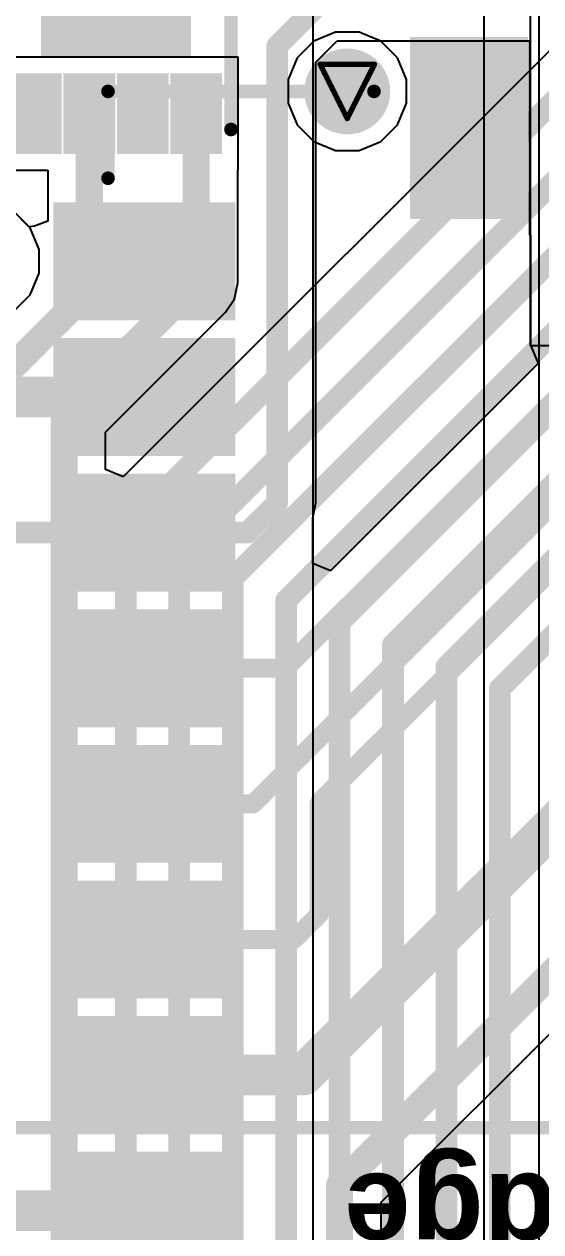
# Model space of a CAD drawing. Header units: inches. Extents: x -6 to 385, y -2 to 102.
# Drawn here: x 32.6 to 37.43, y 15.1 to 26.41 of the extents above; entities that cross this region are included whole.
import ezdxf

# ---------------------------------------------------------------- set-up
doc = ezdxf.new("R2010")
doc.units = ezdxf.units.IN
for name, color, linetype in [('Bottom Layer', 5, 'Continuous'), ('Bottom Overlay', 54, 'Continuous'), ('Bottom Paste', 16, 'Continuous'), ('Bottom Solder', 6, 'Continuous'), ('Drill Drawing', 1, 'Continuous'), ('Layer 1', 16, 'Continuous'), ('Layer 2', 76, 'Continuous'), ('Mechanical 13', 56, 'Continuous'), ('Top Layer', 1, 'Continuous'), ('Top Overlay', 2, 'Continuous'), ('Top Paste', 8, 'Continuous'), ('Top Solder', 216, 'Continuous'), ('Via Holes', 16, 'Continuous')]:
    doc.layers.add(name, color=color, linetype=linetype)
doc.styles.add('Arial_Bold', font='', dxfattribs={"height": 0.2})
doc.styles.get('Arial_Bold').set_extended_font_data('Arial', bold=True)

# ---------------------------------------------------------------- blocks, each defined once
blk = doc.blocks.new('FH12_40S_0_5SH_55__4')
at = {"layer": 'Top Overlay'}
blk.add_lwpolyline([(11.65, -3.708, 0.127, 0.127, 0), (-11.65, -3.708, 0.127, 0.127, 0)], format="xyseb", dxfattribs=at)
at = {"layer": 'Mechanical 13', "style": 'Arial_Bold'}
blk.add_text('PCB Edge', height=0.8, dxfattribs=at).set_placement((-1.197, -3.276))
blk = doc.blocks.new('DFN_8_EP_2_2__9')
at = {"layer": 'Top Layer'}
for points in [[(-0.653, 0.89), (-0.653, 0.61), (-1.203, 0.61), (-1.203, 0.89)], [(1.203, 0.89), (1.203, 0.61), (0.653, 0.61), (0.653, 0.89)], [(0.3, 0.6), (0.3, -0.6), (-0.3, -0.6), (-0.3, 0.6)], [(-0.653, 0.39), (-0.653, 0.11), (-1.203, 0.11), (-1.203, 0.39)], [(1.203, 0.39), (1.203, 0.11), (0.653, 0.11), (0.653, 0.39)], [(-0.653, -0.11), (-0.653, -0.39), (-1.203, -0.39), (-1.203, -0.11)], [(1.203, -0.11), (1.203, -0.39), (0.653, -0.39), (0.653, -0.11)], [(-0.653, -0.61), (-0.653, -0.89), (-1.203, -0.89), (-1.203, -0.61)], [(1.203, -0.61), (1.203, -0.89), (0.653, -0.89), (0.653, -0.61)]]:
    blk.add_hatch(color=1, dxfattribs=at).paths.add_polyline_path(points)
at = {"layer": 'Top Paste'}
for points in [[(-0.653, 0.89), (-0.653, 0.61), (-1.203, 0.61), (-1.203, 0.89)], [(1.203, 0.89), (1.203, 0.61), (0.653, 0.61), (0.653, 0.89)], [(0.3, 0.6), (0.3, -0.6), (-0.3, -0.6), (-0.3, 0.6)], [(-0.653, 0.39), (-0.653, 0.11), (-1.203, 0.11), (-1.203, 0.39)], [(1.203, 0.39), (1.203, 0.11), (0.653, 0.11), (0.653, 0.39)], [(-0.653, -0.11), (-0.653, -0.39), (-1.203, -0.39), (-1.203, -0.11)], [(1.203, -0.11), (1.203, -0.39), (0.653, -0.39), (0.653, -0.11)], [(-0.653, -0.61), (-0.653, -0.89), (-1.203, -0.89), (-1.203, -0.61)], [(1.203, -0.61), (1.203, -0.89), (0.653, -0.89), (0.653, -0.61)]]:
    blk.add_hatch(color=8, dxfattribs=at).paths.add_polyline_path(points)
at = {"layer": 'Top Solder'}
for points in [[(-0.551, 0.992), (-0.551, 0.508), (-1.304, 0.508), (-1.304, 0.992)], [(1.304, 0.992), (1.304, 0.508), (0.551, 0.508), (0.551, 0.992)], [(0.402, 0.702), (0.402, -0.702), (-0.402, -0.702), (-0.402, 0.702)], [(-0.551, 0.492), (-0.551, 0.008), (-1.304, 0.008), (-1.304, 0.492)], [(1.304, 0.492), (1.304, 0.008), (0.551, 0.008), (0.551, 0.492)], [(-0.551, -0.008), (-0.551, -0.492), (-1.304, -0.492), (-1.304, -0.008)], [(1.304, -0.008), (1.304, -0.492), (0.551, -0.492), (0.551, -0.008)], [(-0.551, -0.508), (-0.551, -0.992), (-1.304, -0.992), (-1.304, -0.508)], [(1.304, -0.508), (1.304, -0.992), (0.551, -0.992), (0.551, -0.508)]]:
    blk.add_hatch(color=216, dxfattribs=at).paths.add_polyline_path(points)
at = {"layer": 'Top Overlay'}
for points in [[(1.076, 1.076, 0.127, 0.127, 0), (-1.076, 1.076, 0.127, 0.127, 0)], [(-1.385, 0.765, 0.127, 0.127, 0), (-1.512, 0.892, 0.127, 0.127, 0)], [(-1.512, 0.638, 0.127, 0.127, 0), (-1.512, 0.892, 0.127, 0.127, 0)], [(-1.512, 0.638, 0.127, 0.127, 0), (-1.385, 0.765, 0.127, 0.127, 0)], [(1.076, -1.076, 0.127, 0.127, 0), (-1.076, -1.076, 0.127, 0.127, 0)]]:
    blk.add_lwpolyline(points, format="xyseb", dxfattribs=at)
for points in [[(-1.108, 1.076, 0.0635, 0.0635, 1), (-1.044, 1.076, 0.0635, 0.0635, 1)], [(1.044, 1.076, 0.0635, 0.0635, 1), (1.108, 1.076, 0.0635, 0.0635, 1)], [(-1.543, 0.892, 0.0635, 0.0635, 1), (-1.48, 0.892, 0.0635, 0.0635, 1)], [(-1.543, 0.892, 0.0635, 0.0635, 1), (-1.48, 0.892, 0.0635, 0.0635, 1)], [(-1.416, 0.765, 0.0635, 0.0635, 1), (-1.353, 0.765, 0.0635, 0.0635, 1)], [(-1.416, 0.765, 0.0635, 0.0635, 1), (-1.353, 0.765, 0.0635, 0.0635, 1)], [(-1.543, 0.638, 0.0635, 0.0635, 1), (-1.48, 0.638, 0.0635, 0.0635, 1)], [(-1.543, 0.638, 0.0635, 0.0635, 1), (-1.48, 0.638, 0.0635, 0.0635, 1)], [(-1.108, -1.076, 0.0635, 0.0635, 1), (-1.044, -1.076, 0.0635, 0.0635, 1)], [(1.044, -1.076, 0.0635, 0.0635, 1), (1.108, -1.076, 0.0635, 0.0635, 1)]]:
    blk.add_lwpolyline(points, format="xyseb", close=True, dxfattribs=at)
blk = doc.blocks.new('38_SMD_M______B_80')
at = {"layer": 'Bottom Layer'}
for points in [[(-5.26, 9.63), (-5.26, 8.13), (-6.16, 8.13), (-6.16, 9.63)], [(-9.5, 8.08), (-8, 8.08), (-8, 7.18), (-9.5, 7.18)], [(-9.5, 6.81), (-8, 6.81), (-8, 5.91), (-9.5, 5.91)], [(-9.5, 5.54), (-8, 5.54), (-8, 4.64), (-9.5, 4.64)], [(-9.5, 4.27), (-8, 4.27), (-8, 3.37), (-9.5, 3.37)], [(-9.5, 3), (-8, 3), (-8, 2.1), (-9.5, 2.1)], [(-9.5, 1.73), (-8, 1.73), (-8, 0.83), (-9.5, 0.83)], [(-9.5, 0.46), (-8, 0.46), (-8, -0.44), (-9.5, -0.44)], [(-9.5, -0.81), (-8, -0.81), (-8, -1.71), (-9.5, -1.71)]]:
    blk.add_hatch(color=5, dxfattribs=at).paths.add_polyline_path(points)
at = {"layer": 'Bottom Paste'}
for points in [[(-5.26, 9.63), (-5.26, 8.13), (-6.16, 8.13), (-6.16, 9.63)], [(-9.5, 8.08), (-8, 8.08), (-8, 7.18), (-9.5, 7.18)], [(-9.5, 6.81), (-8, 6.81), (-8, 5.91), (-9.5, 5.91)], [(-9.5, 5.54), (-8, 5.54), (-8, 4.64), (-9.5, 4.64)], [(-9.5, 4.27), (-8, 4.27), (-8, 3.37), (-9.5, 3.37)], [(-9.5, 3), (-8, 3), (-8, 2.1), (-9.5, 2.1)], [(-9.5, 1.73), (-8, 1.73), (-8, 0.83), (-9.5, 0.83)], [(-9.5, 0.46), (-8, 0.46), (-8, -0.44), (-9.5, -0.44)], [(-9.5, -0.81), (-8, -0.81), (-8, -1.71), (-9.5, -1.71)]]:
    blk.add_hatch(color=16, dxfattribs=at).paths.add_polyline_path(points)
at = {"layer": 'Bottom Solder'}
for points in [[(-5.158, 9.732), (-5.158, 8.028), (-6.262, 8.028), (-6.262, 9.732)], [(-9.602, 8.182), (-7.898, 8.182), (-7.898, 7.078), (-9.602, 7.078)], [(-9.602, 6.912), (-7.898, 6.912), (-7.898, 5.808), (-9.602, 5.808)], [(-9.602, 5.642), (-7.898, 5.642), (-7.898, 4.538), (-9.602, 4.538)], [(-9.602, 4.372), (-7.898, 4.372), (-7.898, 3.268), (-9.602, 3.268)], [(-9.602, 3.102), (-7.898, 3.102), (-7.898, 1.998), (-9.602, 1.998)], [(-9.602, 1.832), (-7.898, 1.832), (-7.898, 0.728), (-9.602, 0.728)], [(-9.602, 0.562), (-7.898, 0.562), (-7.898, -0.542), (-9.602, -0.542)], [(-9.602, -0.708), (-7.898, -0.708), (-7.898, -1.812), (-9.602, -1.812)]]:
    blk.add_hatch(color=6, dxfattribs=at).paths.add_polyline_path(points)
at = {"layer": 'Bottom Overlay'}
for points in [[(-9.089, 9.222, 0.127, 0.127, 0), (-6.6, 9.222, 0.127, 0.127, 0)], [(-9.089, 8.409, 0.127, 0.127, 0), (-9.089, 9.222, 0.127, 0.127, 0)]]:
    blk.add_lwpolyline(points, format="xyseb", dxfattribs=at)
for points in [[(-9.121, 9.222, 0.0635, 0.0635, 1), (-9.057, 9.222, 0.0635, 0.0635, 1)], [(-9.121, 9.222, 0.0635, 0.0635, 1), (-9.057, 9.222, 0.0635, 0.0635, 1)], [(-6.632, 9.222, 0.0635, 0.0635, 1), (-6.568, 9.222, 0.0635, 0.0635, 1)], [(-9.121, 8.409, 0.0635, 0.0635, 1), (-9.057, 8.409, 0.0635, 0.0635, 1)]]:
    blk.add_lwpolyline(points, format="xyseb", close=True, dxfattribs=at)

msp = doc.modelspace()

# ---------------------------------------------------------------- hatches: boundary and pattern name
at = {"layer": 'Bottom Layer'}
h = msp.add_hatch(color=5, dxfattribs=at)
edge = h.paths.add_edge_path()
edge.add_arc((35.62, 25.782), 0.3, 0, 360)
at = {"layer": 'Bottom Solder'}
h = msp.add_hatch(color=6, dxfattribs=at)
edge = h.paths.add_edge_path()
edge.add_arc((35.62, 25.782), 0.402, 0, 360)
at = {"layer": 'Layer 1'}
h = msp.add_hatch(color=16, dxfattribs=at)
edge = h.paths.add_edge_path()
edge.add_arc((35.62, 25.782), 0.3, 0, 360)
at = {"layer": 'Layer 2'}
h = msp.add_hatch(color=76, dxfattribs=at)
edge = h.paths.add_edge_path()
edge.add_arc((35.62, 25.782), 0.3, 0, 360)
at = {"layer": 'Top Layer'}
h = msp.add_hatch(color=1, dxfattribs=at)
edge = h.paths.add_edge_path()
edge.add_arc((35.62, 25.782), 0.3, 0, 360)
at = {"layer": 'Top Solder'}
h = msp.add_hatch(color=216, dxfattribs=at)
edge = h.paths.add_edge_path()
edge.add_arc((35.62, 25.782), 0.402, 0, 360)
at = {"layer": 'Via Holes'}
h = msp.add_hatch(color=7, dxfattribs=at)
edge = h.paths.add_edge_path()
edge.add_arc((35.62, 25.782), 0.15, 0, 360)

# ---------------------------------------------------------------- linework, layer by layer
at = {"layer": 'Bottom Layer'}
for p, q in [((35.299, 26.975), (35.299, 8.246)), ((37.334, 23.399), (37.334, 26.975)), ((35.327, 26.057), (35.526, 26.256)), ((35.526, 26.256), (37.326, 26.256)), ((37.326, 26.256), (37.326, 24.436)), ((35.327, 21.929), (35.327, 26.057)), ((37.326, 24.436), (37.334, 24.436)), ((37.334, 24.436), (37.334, 23.399)), ((51.452, 23.399), (37.334, 23.399)), ((37.334, 23.399), (37.338, 23.399)), ((37.338, 23.399), (37.406, 23.235)), ((37.406, 23.235), (35.464, 21.293)), ((35.299, 21.79), (35.327, 21.929)), ((35.327, 21.929), (35.327, 21.929)), ((35.299, 21.361), (35.299, 21.79)), ((35.464, 21.293), (35.299, 21.361)), ((35.937, 15.379), (38.393, 17.835)), ((35.937, 10.922), (35.937, 15.379))]:
    msp.add_line(p, q, dxfattribs=at)
for points in [[(34.964, 26.207, 0.203, 0.203, 0), (35.375, 26.618, 0.203, 0.203, 0)], [(34.964, 21.929, 0.203, 0.203, 0), (34.964, 26.207, 0.203, 0.203, 0)], [(35.045, 20.38, 0.178, 0.178, 0), (38.855, 24.19, 0.178, 0.178, 0)], [(34.739, 19.11, 0.178, 0.178, 0), (39.392, 23.763, 0.178, 0.178, 0)], [(35.358, 19.123, 0.178, 0.178, 0), (39.561, 23.326, 0.178, 0.178, 0)], [(31.39, 22.92, 0.381, 0.381, 0), (33.72, 22.92, 0.381, 0.381, 0)], [(34.685, 21.65, 0.203, 0.203, 0), (34.964, 21.929, 0.203, 0.203, 0)], [(31.384, 21.65, 0.203, 0.203, 0), (33.72, 21.65, 0.203, 0.203, 0)], [(33.72, 21.65, 0.203, 0.203, 0), (34.685, 21.65, 0.203, 0.203, 0)], [(33.72, 20.38, 0.178, 0.178, 0), (35.045, 20.38, 0.178, 0.178, 0)], [(35.208, 16.57, 0.381, 0.381, 0), (37.883, 19.245, 0.381, 0.381, 0)], [(33.72, 19.11, 0.178, 0.178, 0), (34.739, 19.11, 0.178, 0.178, 0)], [(35.358, 18.077, 0.178, 0.178, 0), (35.358, 19.123, 0.178, 0.178, 0)], [(35.548, 15.539, 0.254, 0.254, 0), (38.232, 18.223, 0.254, 0.254, 0)], [(35.122, 17.84, 0.178, 0.178, 0), (35.358, 18.077, 0.178, 0.178, 0)], [(33.72, 17.84, 0.178, 0.178, 0), (35.122, 17.84, 0.178, 0.178, 0)], [(33.72, 16.57, 0.381, 0.381, 0), (35.208, 16.57, 0.381, 0.381, 0)], [(35.548, 10.922, 0.254, 0.254, 0), (35.548, 15.539, 0.254, 0.254, 0)], [(31.771, 15.3, 0.381, 0.381, 0), (33.72, 15.3, 0.381, 0.381, 0)]]:
    msp.add_lwpolyline(points, format="xyseb", dxfattribs=at)
for points in [[(34.914, 26.207, 0.102, 0.102, 1), (35.015, 26.207, 0.102, 0.102, 1)], [(34.914, 26.207, 0.102, 0.102, 1), (35.015, 26.207, 0.102, 0.102, 1)], [(33.625, 22.92, 0.191, 0.191, 1), (33.815, 22.92, 0.191, 0.191, 1)], [(34.914, 21.929, 0.102, 0.102, 1), (35.015, 21.929, 0.102, 0.102, 1)], [(34.914, 21.929, 0.102, 0.102, 1), (35.015, 21.929, 0.102, 0.102, 1)], [(33.669, 21.65, 0.102, 0.102, 1), (33.771, 21.65, 0.102, 0.102, 1)], [(33.669, 21.65, 0.102, 0.102, 1), (33.771, 21.65, 0.102, 0.102, 1)], [(34.635, 21.65, 0.102, 0.102, 1), (34.736, 21.65, 0.102, 0.102, 1)], [(34.635, 21.65, 0.102, 0.102, 1), (34.736, 21.65, 0.102, 0.102, 1)], [(33.676, 20.38, 0.0889, 0.0889, 1), (33.764, 20.38, 0.0889, 0.0889, 1)], [(35.001, 20.38, 0.0889, 0.0889, 1), (35.09, 20.38, 0.0889, 0.0889, 1)], [(35.001, 20.38, 0.0889, 0.0889, 1), (35.09, 20.38, 0.0889, 0.0889, 1)], [(33.676, 19.11, 0.0889, 0.0889, 1), (33.764, 19.11, 0.0889, 0.0889, 1)], [(34.694, 19.11, 0.0889, 0.0889, 1), (34.783, 19.11, 0.0889, 0.0889, 1)], [(34.694, 19.11, 0.0889, 0.0889, 1), (34.783, 19.11, 0.0889, 0.0889, 1)], [(35.314, 19.123, 0.0889, 0.0889, 1), (35.403, 19.123, 0.0889, 0.0889, 1)], [(35.314, 19.123, 0.0889, 0.0889, 1), (35.403, 19.123, 0.0889, 0.0889, 1)], [(35.314, 18.077, 0.0889, 0.0889, 1), (35.403, 18.077, 0.0889, 0.0889, 1)], [(35.314, 18.077, 0.0889, 0.0889, 1), (35.403, 18.077, 0.0889, 0.0889, 1)], [(33.676, 17.84, 0.0889, 0.0889, 1), (33.764, 17.84, 0.0889, 0.0889, 1)], [(35.077, 17.84, 0.0889, 0.0889, 1), (35.166, 17.84, 0.0889, 0.0889, 1)], [(35.077, 17.84, 0.0889, 0.0889, 1), (35.166, 17.84, 0.0889, 0.0889, 1)], [(33.625, 16.57, 0.191, 0.191, 1), (33.815, 16.57, 0.191, 0.191, 1)], [(35.113, 16.57, 0.191, 0.191, 1), (35.304, 16.57, 0.191, 0.191, 1)], [(35.113, 16.57, 0.191, 0.191, 1), (35.304, 16.57, 0.191, 0.191, 1)], [(35.485, 15.539, 0.127, 0.127, 1), (35.612, 15.539, 0.127, 0.127, 1)], [(35.485, 15.539, 0.127, 0.127, 1), (35.612, 15.539, 0.127, 0.127, 1)], [(33.625, 15.3, 0.191, 0.191, 1), (33.815, 15.3, 0.191, 0.191, 1)]]:
    msp.add_lwpolyline(points, format="xyseb", close=True, dxfattribs=at)
at = {"layer": 'Drill Drawing'}
for points in [[(35.366, 26.036, 0.0508, 0.0508, 0), (35.874, 26.036, 0.0508, 0.0508, 0)], [(35.366, 26.036, 0.0508, 0.0508, 0), (35.62, 25.528, 0.0508, 0.0508, 0)], [(35.62, 25.528, 0.0508, 0.0508, 0), (35.874, 26.036, 0.0508, 0.0508, 0)]]:
    msp.add_lwpolyline(points, format="xyseb", dxfattribs=at)
for points in [[(35.353, 26.036, 0.0254, 0.0254, 1), (35.379, 26.036, 0.0254, 0.0254, 1)], [(35.353, 26.036, 0.0254, 0.0254, 1), (35.379, 26.036, 0.0254, 0.0254, 1)], [(35.861, 26.036, 0.0254, 0.0254, 1), (35.887, 26.036, 0.0254, 0.0254, 1)], [(35.861, 26.036, 0.0254, 0.0254, 1), (35.887, 26.036, 0.0254, 0.0254, 1)], [(35.607, 25.528, 0.0254, 0.0254, 1), (35.633, 25.528, 0.0254, 0.0254, 1)], [(35.607, 25.528, 0.0254, 0.0254, 1), (35.633, 25.528, 0.0254, 0.0254, 1)]]:
    msp.add_lwpolyline(points, format="xyseb", close=True, dxfattribs=at)
at = {"layer": 'Layer 1'}
for p, q in [((32.651, 24.504), (32.496, 24.66)), ((32.736, 24.3), (32.651, 24.504)), ((32.736, 24.08), (32.736, 24.3)), ((32.651, 23.876), (32.736, 24.08)), ((32.496, 23.72), (32.651, 23.876))]:
    msp.add_line(p, q, dxfattribs=at)
at = {"layer": 'Layer 2'}
for p, q in [((36.898, 28.201), (36.898, 9.565)), ((37.416, 9.514), (37.416, 28.201)), ((35.306, 26.252), (35.15, 26.096)), ((35.51, 26.336), (35.306, 26.252)), ((35.73, 26.336), (35.51, 26.336)), ((35.934, 26.252), (35.73, 26.336)), ((36.09, 26.096), (35.934, 26.252)), ((35.15, 26.096), (35.066, 25.892)), ((36.174, 25.892), (36.09, 26.096)), ((35.066, 25.892), (35.066, 25.672)), ((36.174, 25.672), (36.174, 25.892)), ((35.066, 25.672), (35.15, 25.468)), ((36.09, 25.468), (36.174, 25.672)), ((35.15, 25.468), (35.306, 25.313)), ((35.934, 25.313), (36.09, 25.468)), ((35.306, 25.313), (35.51, 25.228)), ((35.51, 25.228), (35.73, 25.228)), ((35.73, 25.228), (35.934, 25.313)), ((32.651, 24.504), (32.496, 24.66)), ((32.736, 24.3), (32.651, 24.504)), ((32.736, 24.08), (32.736, 24.3)), ((32.651, 23.876), (32.736, 24.08)), ((32.496, 23.72), (32.651, 23.876))]:
    msp.add_line(p, q, dxfattribs=at)
at = {"layer": 'Top Layer'}
for p, q in [((38.555, 27.206), (33.523, 22.174)), ((34.6, 26.103), (32.312, 26.103)), ((34.6, 25.045), (34.6, 26.103)), ((32.312, 25.045), (32.818, 25.045)), ((32.818, 25.045), (32.818, 24.566)), ((34.595, 23.989), (34.595, 25.045)), ((34.595, 25.045), (34.6, 25.045)), ((32.64, 24.515), (32.496, 24.66)), ((32.818, 24.566), (32.694, 24.52)), ((32.694, 24.52), (32.64, 24.515)), ((34.565, 23.84), (34.595, 23.989)), ((34.481, 23.714), (34.565, 23.84)), ((33.358, 22.591), (34.481, 23.714)), ((33.358, 22.242), (33.358, 22.591)), ((33.523, 22.174), (33.358, 22.242))]:
    msp.add_line(p, q, dxfattribs=at)
for points in [[(34.048, 21.431, 0.203, 0.203, 0), (39.843, 27.225, 0.203, 0.203, 0)], [(34.548, 21.224, 0.203, 0.203, 0), (40.534, 27.209, 0.203, 0.203, 0)], [(35.048, 21.017, 0.203, 0.203, 0), (41.259, 27.227, 0.203, 0.203, 0)], [(33.548, 21.686, 0.203, 0.203, 0), (38.918, 27.056, 0.203, 0.203, 0)], [(35.548, 20.809, 0.203, 0.203, 0), (41.759, 27.02, 0.203, 0.203, 0)], [(36.048, 20.602, 0.203, 0.203, 0), (42.259, 26.813, 0.203, 0.203, 0)], [(36.548, 20.395, 0.203, 0.203, 0), (42.759, 26.606, 0.203, 0.203, 0)], [(37.048, 20.188, 0.203, 0.203, 0), (43.259, 26.399, 0.203, 0.203, 0)], [(33.206, 23.921, 0.254, 0.254, 0), (33.206, 25.574, 0.254, 0.254, 0)], [(34.206, 23.989, 0.254, 0.254, 0), (34.206, 25.574, 0.254, 0.254, 0)], [(32.97, 22.752, 0.254, 0.254, 0), (34.206, 23.989, 0.254, 0.254, 0)], [(32.416, 23.131, 0.254, 0.254, 0), (33.206, 23.921, 0.254, 0.254, 0)], [(32.97, 13.582, 0.254, 0.254, 0), (32.97, 22.752, 0.254, 0.254, 0)], [(33.548, 12.875, 0.203, 0.203, 0), (33.548, 21.686, 0.203, 0.203, 0)], [(34.048, 10.744, 0.203, 0.203, 0), (34.048, 21.431, 0.203, 0.203, 0)], [(34.548, 10.744, 0.203, 0.203, 0), (34.548, 21.224, 0.203, 0.203, 0)], [(35.048, 10.744, 0.203, 0.203, 0), (35.048, 21.017, 0.203, 0.203, 0)], [(35.548, 10.744, 0.203, 0.203, 0), (35.548, 20.809, 0.203, 0.203, 0)], [(36.048, 10.744, 0.203, 0.203, 0), (36.048, 20.602, 0.203, 0.203, 0)], [(36.548, 10.744, 0.203, 0.203, 0), (36.548, 20.395, 0.203, 0.203, 0)], [(37.048, 10.744, 0.203, 0.203, 0), (37.048, 20.188, 0.203, 0.203, 0)]]:
    msp.add_lwpolyline(points, format="xyseb", dxfattribs=at)
for points in [[(33.143, 25.574, 0.127, 0.127, 1), (33.27, 25.574, 0.127, 0.127, 1)], [(34.143, 25.574, 0.127, 0.127, 1), (34.27, 25.574, 0.127, 0.127, 1)], [(34.143, 23.989, 0.127, 0.127, 1), (34.27, 23.989, 0.127, 0.127, 1)], [(34.143, 23.989, 0.127, 0.127, 1), (34.27, 23.989, 0.127, 0.127, 1)], [(33.143, 23.921, 0.127, 0.127, 1), (33.27, 23.921, 0.127, 0.127, 1)], [(33.143, 23.921, 0.127, 0.127, 1), (33.27, 23.921, 0.127, 0.127, 1)], [(32.906, 22.752, 0.127, 0.127, 1), (33.033, 22.752, 0.127, 0.127, 1)], [(32.906, 22.752, 0.127, 0.127, 1), (33.033, 22.752, 0.127, 0.127, 1)], [(33.497, 21.686, 0.102, 0.102, 1), (33.599, 21.686, 0.102, 0.102, 1)], [(33.497, 21.686, 0.102, 0.102, 1), (33.599, 21.686, 0.102, 0.102, 1)], [(33.997, 21.431, 0.102, 0.102, 1), (34.099, 21.431, 0.102, 0.102, 1)], [(33.997, 21.431, 0.102, 0.102, 1), (34.099, 21.431, 0.102, 0.102, 1)], [(34.497, 21.224, 0.102, 0.102, 1), (34.599, 21.224, 0.102, 0.102, 1)], [(34.497, 21.224, 0.102, 0.102, 1), (34.599, 21.224, 0.102, 0.102, 1)], [(34.997, 21.017, 0.102, 0.102, 1), (35.099, 21.017, 0.102, 0.102, 1)], [(34.997, 21.017, 0.102, 0.102, 1), (35.099, 21.017, 0.102, 0.102, 1)], [(35.497, 20.809, 0.102, 0.102, 1), (35.599, 20.809, 0.102, 0.102, 1)], [(35.497, 20.809, 0.102, 0.102, 1), (35.599, 20.809, 0.102, 0.102, 1)], [(35.997, 20.602, 0.102, 0.102, 1), (36.099, 20.602, 0.102, 0.102, 1)], [(35.997, 20.602, 0.102, 0.102, 1), (36.099, 20.602, 0.102, 0.102, 1)], [(36.497, 20.395, 0.102, 0.102, 1), (36.599, 20.395, 0.102, 0.102, 1)], [(36.497, 20.395, 0.102, 0.102, 1), (36.599, 20.395, 0.102, 0.102, 1)], [(36.997, 20.188, 0.102, 0.102, 1), (37.099, 20.188, 0.102, 0.102, 1)], [(36.997, 20.188, 0.102, 0.102, 1), (37.099, 20.188, 0.102, 0.102, 1)]]:
    msp.add_lwpolyline(points, format="xyseb", close=True, dxfattribs=at)

# ---------------------------------------------------------------- block references
for name, p, rotation in [('DFN_8_EP_2_2__9', (33.456, 26.501), 270), ('FH12_40S_0_5SH_55__4', (39.798, 12.369), 180)]:
    msp.add_blockref(name, p, dxfattribs=dict(rotation=rotation))
msp.add_blockref('38_SMD_M______B_80', (42.47, 16.56))

doc.saveas('drawing.dxf')
